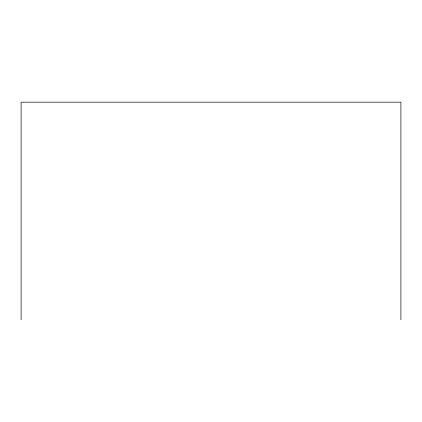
<?xml version="1.0" encoding="UTF-8"?>
<svg xmlns="http://www.w3.org/2000/svg" width="422" height="422" viewBox="0 0 422 422"><rect width="100%" height="100%" fill="white"/><g stroke="black" fill="none" stroke-linecap="round" stroke-linejoin="round"><path stroke-width="0.63" d="M400.9 319.829L400.9 102.171L21.1 102.171L21.1 319.829"/></g></svg>
